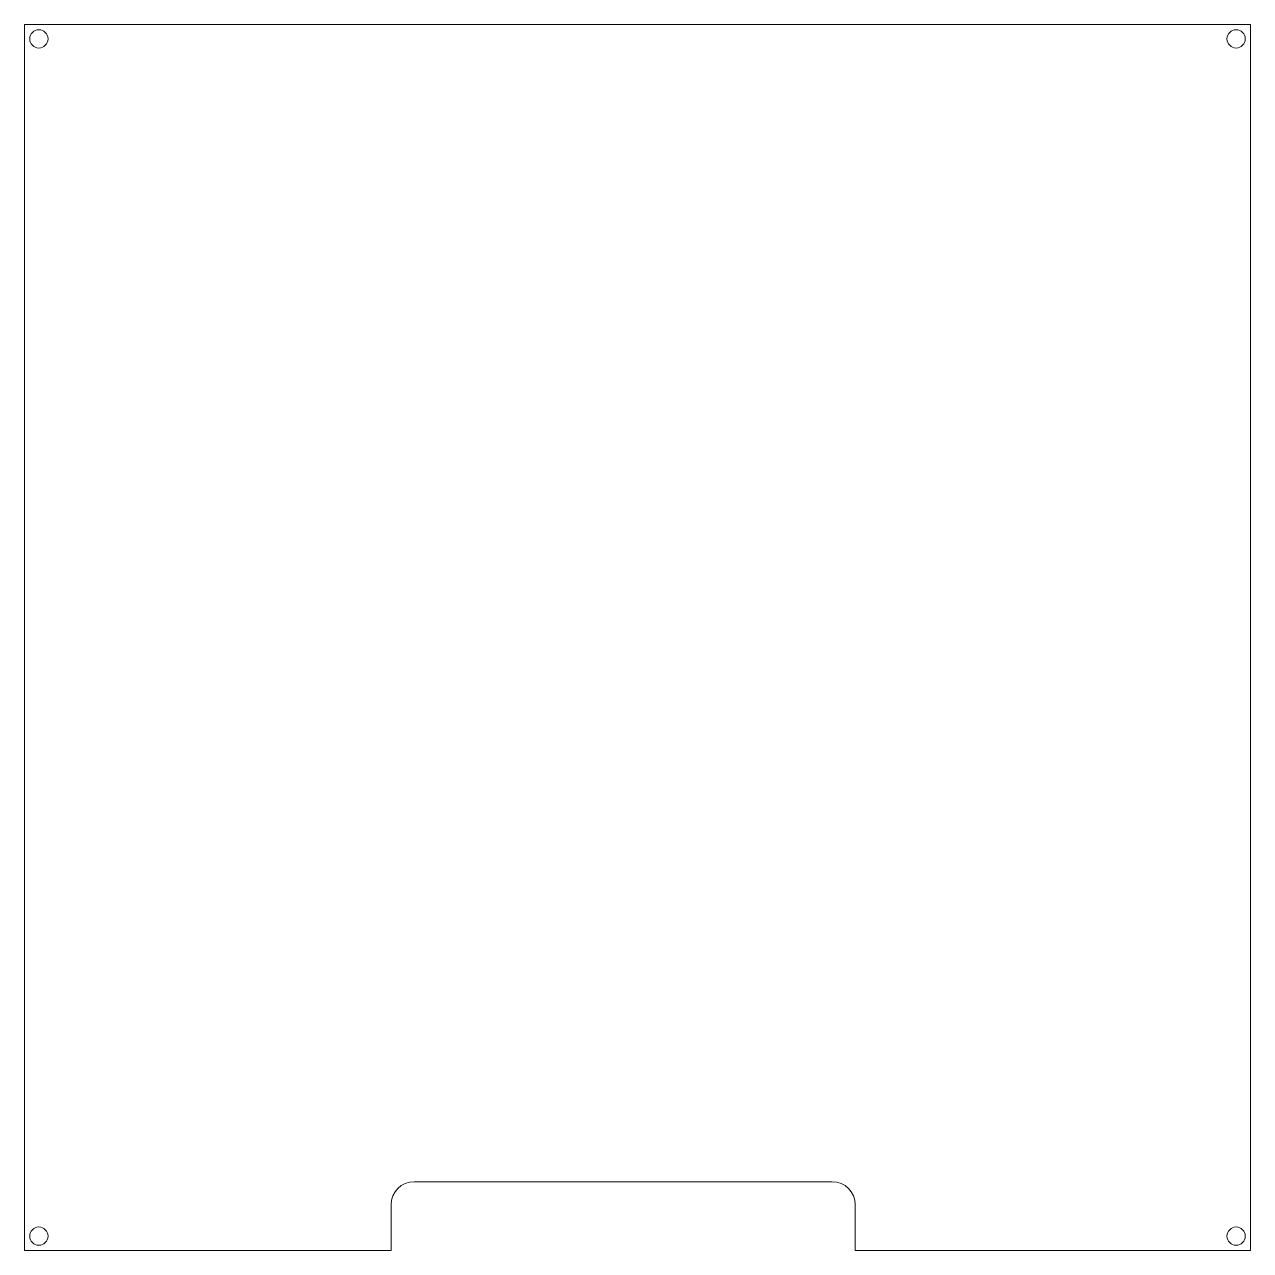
# Model space of a CAD drawing. Header units: millimetres. Extents: x -107 to 107, y -107 to 107.
import ezdxf

# ---------------------------------------------------------------- set-up
doc = ezdxf.new("R2010")
doc.units = ezdxf.units.MM

msp = doc.modelspace()

# ---------------------------------------------------------------- linework, layer by layer
at = {"color": 7, "linetype": 'Continuous', "lineweight": 15}
for p, q in [((-107, 107), (-107, -107)), ((107, 107), (-107, 107)), ((107, -107), (107, 107)), ((34, -95), (-39, -95)), ((-43, -99), (-43, -107)), ((38, -107), (38, -99)), ((-107, -107), (-43, -107)), ((38, -107), (107, -107))]:
    msp.add_line(p, q, dxfattribs=at)
for centre in [(-104.5, 104.5), (104.5, 104.5), (-104.5, -104.5), (104.5, -104.5)]:
    msp.add_circle(centre, 1.6, dxfattribs=at)
for centre, start, end in [((-39, -99), 90, 180), ((34, -99), 0, 90)]:
    msp.add_arc(centre, 4, start, end, dxfattribs=at)

doc.saveas('drawing.dxf')
